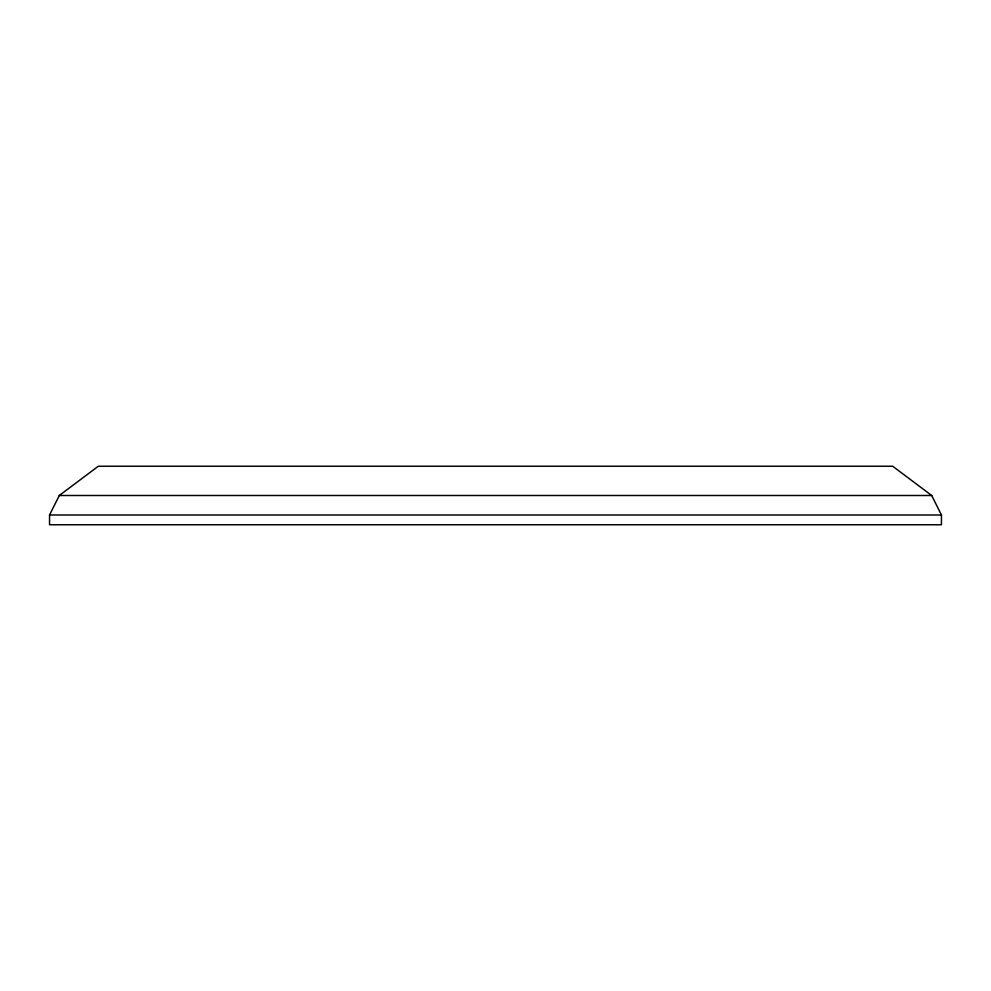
<?xml version="1.0" encoding="UTF-8"?>
<svg xmlns="http://www.w3.org/2000/svg" width="991" height="991" viewBox="0 0 991 991"><rect width="100%" height="100%" fill="white"/><g stroke="black" fill="none" stroke-linecap="round" stroke-linejoin="round"><path stroke-width="1.49" d="M49.55 514.998L59.299 495.5L98.307 466.241L892.693 466.241L931.701 495.5L941.45 514.998L941.45 524.759L49.55 524.759L49.55 514.998L941.45 514.998M59.299 495.5L931.701 495.5"/></g></svg>
